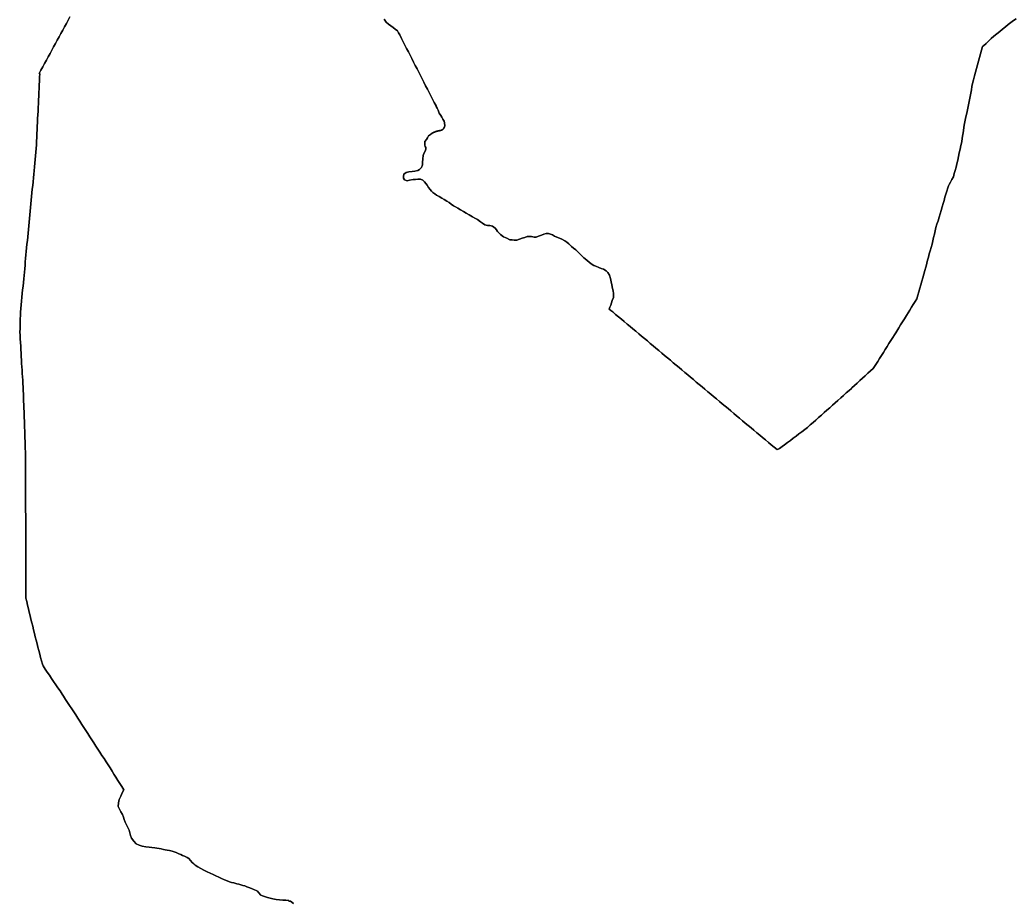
# Model space of a CAD drawing. Header units: inches. Extents: x 130170 to 284068, y 377793 to 804530.
# Drawn here: x 195052 to 197665, y 626650 to 628963 of the extents above; entities that cross this region are included whole.
import ezdxf

# ---------------------------------------------------------------- set-up
doc = ezdxf.new("R2010")
doc.units = ezdxf.units.IN
doc.header["$MEASUREMENT"] = 0
doc.layers.add('muni_il', color=7, linetype='Continuous')

msp = doc.modelspace()

# ---------------------------------------------------------------- linework, layer by layer
at = {"layer": 'muni_il'}
for points in [[(195183.5, 628971), (195178.8, 628962.2), (195174.1, 628953.4), (195169.3, 628944.7), (195164.6, 628935.9), (195159.8, 628927.1), (195155.1, 628918.4), (195150.3, 628909.6), (195145.6, 628900.8), (195140.8, 628892.1), (195136.1, 628883.3), (195131.3, 628874.5), (195126.6, 628865.8), (195121.9, 628857), (195117.1, 628848.2), (195112.4, 628839.5), (195107.6, 628830.7), (195102.9, 628821.9), (195104.3, 628821.5), (195104.5, 628821.9), (195104, 628812), (195103.5, 628802.2), (195103.1, 628792.4), (195102.6, 628782.6), (195102.1, 628772.7), (195101.6, 628762.9), (195101.2, 628753.1), (195100.7, 628743.3), (195100.2, 628733.4), (195099.8, 628723.6), (195099.3, 628713.8), (195098.8, 628704), (195098.3, 628694.1), (195097.9, 628684.3), (195097.4, 628674.5), (195096.9, 628664.7), (195096.5, 628654.8), (195096, 628645), (195095.5, 628635.2), (195095, 628625.4), (195094.1, 628615.7), (195093.2, 628606.1), (195092.3, 628596.5), (195091.3, 628586.8), (195090.4, 628577.2), (195089.5, 628567.5), (195088.6, 628557.9), (195087.6, 628548.3), (195086.7, 628538.6), (195085.8, 628529), (195084.8, 628519.4), (195083.9, 628509.7), (195083, 628500.1), (195082.1, 628490.4), (195081.1, 628480.8), (195080.2, 628471.2), (195079.3, 628461.5), (195078.4, 628451.9), (195077.4, 628442.2), (195076.5, 628432.6), (195075.6, 628423), (195074.6, 628413.3), (195073.7, 628403.7), (195072.8, 628394.1), (195071.9, 628384.4), (195070.9, 628374.8), (195070, 628365.1), (195069.1, 628355.5), (195068.2, 628346.5), (195067.4, 628337.5), (195066.5, 628328.5), (195065.7, 628319.5), (195064.9, 628310.5), (195064, 628301.5), (195063.2, 628292.5), (195062.3, 628283.5), (195061.5, 628274.5), (195060.5, 628264.7), (195059.5, 628255), (195058.6, 628245.2), (195057.6, 628235.4), (195056.6, 628225.7), (195055.7, 628215.9), (195054.7, 628206.1), (195053.7, 628196.4), (195053.5, 628187.7), (195053.3, 628179.1), (195053, 628170.4), (195052.8, 628161.8), (195052.6, 628153.1), (195052.3, 628144.5), (195052.8, 628135.3), (195053.3, 628126.1), (195053.8, 628116.9), (195054.3, 628107.7), (195054.8, 628098.5), (195055.3, 628089.3), (195055.8, 628080.1), (195056.3, 628070.9), (195056.9, 628062.1), (195057.4, 628053.3), (195058, 628044.5), (195058.6, 628035.7), (195059.1, 628026.9), (195059.7, 628018.1), (195060.3, 628009.3), (195060.6, 628000), (195061, 627990.7), (195061.3, 627981.4), (195061.7, 627972.2), (195062, 627962.9), (195062.4, 627953.6), (195062.7, 627944.3), (195063.1, 627935), (195063.1, 627934.8), (195063.4, 627926.9), (195063.7, 627919.1), (195064, 627911.3), (195064.3, 627903.4), (195064.5, 627894.2), (195064.8, 627885.1), (195065.1, 627875.9), (195065.4, 627866.7), (195065.7, 627857.5), (195066, 627848.3), (195066.3, 627839.2), (195066.6, 627830), (195066.9, 627820.8), (195067.2, 627811.6), (195067.2, 627801.8), (195067.2, 627792), (195067.2, 627782.2), (195067.2, 627772.4), (195067.3, 627762.6), (195067.3, 627752.8), (195067.3, 627743), (195067.3, 627733.2), (195067.3, 627723.4), (195067.4, 627713.6), (195067.4, 627703.9), (195067.4, 627694.1), (195067.4, 627684.3), (195067.4, 627674.5), (195067.5, 627664.7), (195067.5, 627654.9), (195067.5, 627645.1), (195067.5, 627635.3), (195067.6, 627625.5), (195067.6, 627615.7), (195067.6, 627605.9), (195067.6, 627596.1), (195067.6, 627586.3), (195067.7, 627576.5), (195067.7, 627566.7), (195067.7, 627556.9), (195067.7, 627547.1), (195067.7, 627537.3), (195067.8, 627527.5), (195067.8, 627517.7), (195067.8, 627507.9), (195067.8, 627498.1), (195067.8, 627488.3), (195067.9, 627478.5), (195067.9, 627468.7), (195067.9, 627459), (195067.9, 627449.2), (195068, 627446.6), (195070.2, 627437.4), (195072.4, 627428.1), (195074.7, 627418.9), (195076.9, 627409.7), (195079.1, 627400.4), (195081.3, 627391.2), (195083.6, 627381.9), (195085.8, 627372.7), (195088, 627363.5), (195090.3, 627354.2), (195092.5, 627345), (195094.8, 627336), (195097.2, 627327), (195099.5, 627318), (195101.8, 627309), (195104.2, 627300), (195106.5, 627291), (195108.9, 627282), (195111.2, 627273), (195113.1, 627268.9), (195118.6, 627260.7), (195124.2, 627252.4), (195129.7, 627244.2), (195135.3, 627236), (195140.8, 627227.8), (195146.4, 627219.6), (195151.9, 627211.4), (195157.5, 627203.2), (195163, 627194.9), (195167, 627189.1), (195172.3, 627180.9), (195177.5, 627172.7), (195182.8, 627164.6), (195188.1, 627156.4), (195193.4, 627148.3), (195198.7, 627140.1), (195204, 627132), (195209.3, 627123.8), (195214.6, 627115.6), (195219.9, 627107.5), (195225.2, 627099.3), (195230.5, 627091.2), (195235.8, 627083), (195241.1, 627074.8), (195246.4, 627066.7), (195251.7, 627058.5), (195257, 627050.4), (195262.3, 627042.2), (195267.6, 627034.1), (195272.9, 627025.9), (195278.2, 627017.7), (195283.5, 627009.6), (195288.7, 627001.4), (195293.9, 626993.2), (195299.1, 626985.1), (195304.3, 626976.9), (195309.5, 626968.7), (195314.7, 626960.6), (195319.9, 626952.4), (195325.1, 626944.2), (195325, 626944.1), (195320.8, 626935.7), (195316.7, 626927.3), (195312.5, 626918.9), (195311.2, 626909.6), (195310, 626900.3), (195313.7, 626893.2), (195317.4, 626886.2), (195321.2, 626879.1), (195323.6, 626872.5), (195326.1, 626865.9), (195328.6, 626859.2), (195331.9, 626852.2), (195335.3, 626845.1), (195338.6, 626838.1), (195340.6, 626831.1), (195342.7, 626824), (195344.8, 626817), (195351, 626809.5), (195357.2, 626802), (195365.2, 626799), (195373.2, 626795.9), (195382.2, 626794.6), (195391.3, 626793.3), (195398.7, 626792.4), (195406.1, 626791.5), (195411.7, 626790.6), (195417.3, 626789.7), (195423, 626788.8), (195428.8, 626787.8), (195433.7, 626786.9), (195438.7, 626785.9), (195445, 626784.4), (195451.3, 626782.8), (195456.5, 626781), (195461.8, 626779.3), (195469.2, 626776.4), (195474.2, 626774.1), (195479.2, 626771.8), (195483.8, 626770), (195490.7, 626766.6), (195495.6, 626763.8), (195500, 626758.5), (195504.4, 626753.1), (195508.3, 626749.9), (195512.1, 626746.7), (195519.3, 626742), (195526.5, 626737.3), (195534.8, 626733.3), (195543.1, 626729.2), (195551.3, 626725.2), (195558.9, 626721.7), (195566.4, 626718.2), (195573.9, 626714.7), (195581.5, 626711.2), (195588.8, 626708), (195596.1, 626704.8), (195601.7, 626702.7), (195607.3, 626700.7), (195613.3, 626699.9), (195621.6, 626697.6), (195626.6, 626696.1), (195631.5, 626694.7), (195636.8, 626693.2), (195642.1, 626691.7), (195647.4, 626689.7), (195652.7, 626687.8), (195659.7, 626684.9), (195667.3, 626682), (195672.4, 626679.8), (195675.6, 626678), (195678.3, 626674.2), (195684.2, 626667.4), (195689, 626665.6), (195693.9, 626663.9), (195701.3, 626661.9), (195708.6, 626659.9), (195716, 626657.9), (195724.8, 626656.5), (195733.5, 626655.1), (195741.6, 626654.7), (195749.7, 626654.3), (195757.7, 626653.9), (195758, 626651.6), (195761.1, 626651.9), (195762.2, 626652.1), (195769.5, 626645.7)], [(195769.5, 626645.7), (195762.2, 626652.1), (195761.1, 626651.9), (195758, 626651.6), (195757.7, 626653.9), (195749.7, 626654.3), (195741.6, 626654.7), (195733.5, 626655.1), (195724.8, 626656.5), (195716, 626657.9), (195708.6, 626659.9), (195701.3, 626661.9), (195693.9, 626663.9), (195689, 626665.6), (195684.2, 626667.4), (195678.3, 626674.2), (195675.6, 626678), (195672.4, 626679.8), (195667.3, 626682), (195659.7, 626684.9), (195652.7, 626687.8), (195647.4, 626689.7), (195642.1, 626691.7), (195636.8, 626693.2), (195631.5, 626694.7), (195626.6, 626696.1), (195621.6, 626697.6), (195613.3, 626699.9), (195607.3, 626700.7), (195601.7, 626702.7), (195596.1, 626704.8), (195588.8, 626708), (195581.5, 626711.2), (195573.9, 626714.7), (195566.4, 626718.2), (195558.9, 626721.7), (195551.3, 626725.2), (195543.1, 626729.2), (195534.8, 626733.3), (195526.5, 626737.3), (195519.3, 626742), (195512.1, 626746.7), (195508.3, 626749.9), (195504.4, 626753.1), (195500, 626758.5), (195495.6, 626763.8), (195490.7, 626766.6), (195483.8, 626770), (195479.2, 626771.8), (195474.2, 626774.1), (195469.2, 626776.4), (195461.8, 626779.3), (195456.5, 626781), (195451.3, 626782.8), (195445, 626784.4), (195438.7, 626785.9), (195433.7, 626786.9), (195428.8, 626787.8), (195423, 626788.8), (195417.3, 626789.7), (195411.7, 626790.6), (195406.1, 626791.5), (195398.7, 626792.4), (195391.3, 626793.3), (195382.2, 626794.6), (195373.2, 626795.9), (195365.2, 626799), (195357.2, 626802), (195351, 626809.5), (195344.8, 626817), (195342.7, 626824), (195340.6, 626831.1), (195338.6, 626838.1), (195335.3, 626845.1), (195331.9, 626852.2), (195328.6, 626859.2), (195326.1, 626865.9), (195323.6, 626872.5), (195321.2, 626879.1), (195317.4, 626886.2), (195313.7, 626893.2), (195310, 626900.3), (195311.2, 626909.6), (195312.5, 626918.9), (195316.7, 626927.3), (195320.8, 626935.7), (195325, 626944.1), (195325.1, 626944.2), (195319.9, 626952.4), (195314.7, 626960.6), (195309.5, 626968.7), (195304.3, 626976.9), (195299.1, 626985.1), (195293.9, 626993.2), (195288.7, 627001.4), (195283.5, 627009.6), (195278.2, 627017.7), (195272.9, 627025.9), (195267.6, 627034.1), (195262.3, 627042.2), (195257, 627050.4), (195251.7, 627058.5), (195246.4, 627066.7), (195241.1, 627074.8), (195235.8, 627083), (195230.5, 627091.2), (195225.2, 627099.3), (195219.9, 627107.5), (195214.6, 627115.6), (195209.3, 627123.8), (195204, 627132), (195198.7, 627140.1), (195193.4, 627148.3), (195188.1, 627156.4), (195182.8, 627164.6), (195177.5, 627172.7), (195172.3, 627180.9), (195167, 627189.1), (195163, 627194.9), (195157.5, 627203.2), (195151.9, 627211.4), (195146.4, 627219.6), (195140.8, 627227.8), (195135.3, 627236), (195129.7, 627244.2), (195124.2, 627252.4), (195118.6, 627260.7), (195113.1, 627268.9), (195111.2, 627273), (195108.9, 627282), (195106.5, 627291), (195104.2, 627300), (195101.8, 627309), (195099.5, 627318), (195097.2, 627327), (195094.8, 627336), (195092.5, 627345), (195090.3, 627354.2), (195088, 627363.5), (195085.8, 627372.7), (195083.6, 627381.9), (195081.3, 627391.2), (195079.1, 627400.4), (195076.9, 627409.7), (195074.7, 627418.9), (195072.4, 627428.1), (195070.2, 627437.4), (195068, 627446.6), (195067.9, 627449.2), (195067.9, 627459), (195067.9, 627468.7), (195067.9, 627478.5), (195067.8, 627488.3), (195067.8, 627498.1), (195067.8, 627507.9), (195067.8, 627517.7), (195067.8, 627527.5), (195067.7, 627537.3), (195067.7, 627547.1), (195067.7, 627556.9), (195067.7, 627566.7), (195067.7, 627576.5), (195067.6, 627586.3), (195067.6, 627596.1), (195067.6, 627605.9), (195067.6, 627615.7), (195067.6, 627625.5), (195067.5, 627635.3), (195067.5, 627645.1), (195067.5, 627654.9), (195067.5, 627664.7), (195067.4, 627674.5), (195067.4, 627684.3), (195067.4, 627694.1), (195067.4, 627703.9), (195067.4, 627713.6), (195067.3, 627723.4), (195067.3, 627733.2), (195067.3, 627743), (195067.3, 627752.8), (195067.3, 627762.6), (195067.2, 627772.4), (195067.2, 627782.2), (195067.2, 627792), (195067.2, 627801.8), (195067.2, 627811.6), (195066.9, 627820.8), (195066.6, 627830), (195066.3, 627839.2), (195066, 627848.3), (195065.7, 627857.5), (195065.4, 627866.7), (195065.1, 627875.9), (195064.8, 627885.1), (195064.5, 627894.2), (195064.3, 627903.4), (195064, 627911.3), (195063.7, 627919.1), (195063.4, 627926.9), (195063.1, 627934.8), (195063.1, 627935), (195062.7, 627944.3), (195062.4, 627953.6), (195062, 627962.9), (195061.7, 627972.2), (195061.3, 627981.4), (195061, 627990.7), (195060.6, 628000), (195060.3, 628009.3), (195059.7, 628018.1), (195059.1, 628026.9), (195058.6, 628035.7), (195058, 628044.5), (195057.4, 628053.3), (195056.9, 628062.1), (195056.3, 628070.9), (195055.8, 628080.1), (195055.3, 628089.3), (195054.8, 628098.5), (195054.3, 628107.7), (195053.8, 628116.9), (195053.3, 628126.1), (195052.8, 628135.3), (195052.3, 628144.5), (195052.6, 628153.1), (195052.8, 628161.8), (195053, 628170.4), (195053.3, 628179.1), (195053.5, 628187.7), (195053.7, 628196.4), (195054.7, 628206.1), (195055.7, 628215.9), (195056.6, 628225.7), (195057.6, 628235.4), (195058.6, 628245.2), (195059.5, 628255), (195060.5, 628264.7), (195061.5, 628274.5), (195062.3, 628283.5), (195063.2, 628292.5), (195064, 628301.5), (195064.9, 628310.5), (195065.7, 628319.5), (195066.5, 628328.5), (195067.4, 628337.5), (195068.2, 628346.5), (195069.1, 628355.5), (195070, 628365.1), (195070.9, 628374.8), (195071.9, 628384.4), (195072.8, 628394.1), (195073.7, 628403.7), (195074.6, 628413.3), (195075.6, 628423), (195076.5, 628432.6), (195077.4, 628442.2), (195078.4, 628451.9), (195079.3, 628461.5), (195080.2, 628471.2), (195081.1, 628480.8), (195082.1, 628490.4), (195083, 628500.1), (195083.9, 628509.7), (195084.8, 628519.4), (195085.8, 628529), (195086.7, 628538.6), (195087.6, 628548.3), (195088.6, 628557.9), (195089.5, 628567.5), (195090.4, 628577.2), (195091.3, 628586.8), (195092.3, 628596.5), (195093.2, 628606.1), (195094.1, 628615.7), (195095, 628625.4), (195095.5, 628635.2), (195096, 628645), (195096.5, 628654.8), (195096.9, 628664.7), (195097.4, 628674.5), (195097.9, 628684.3), (195098.3, 628694.1), (195098.8, 628704), (195099.3, 628713.8), (195099.8, 628723.6), (195100.2, 628733.4), (195100.7, 628743.3), (195101.2, 628753.1), (195101.6, 628762.9), (195102.1, 628772.7), (195102.6, 628782.6), (195103.1, 628792.4), (195103.5, 628802.2), (195104, 628812), (195104.5, 628821.9), (195104.3, 628821.5), (195102.9, 628821.9), (195107.6, 628830.7), (195112.4, 628839.5), (195117.1, 628848.2), (195121.9, 628857), (195126.6, 628865.8), (195131.3, 628874.5), (195136.1, 628883.3), (195140.8, 628892.1), (195145.6, 628900.8), (195150.3, 628909.6), (195155.1, 628918.4), (195159.8, 628927.1), (195164.6, 628935.9), (195169.3, 628944.7), (195174.1, 628953.4), (195178.8, 628962.2), (195183.5, 628971)], [(197665.2, 628966.1), (197658.4, 628961.1), (197651.6, 628956.1), (197644.8, 628951.1), (197637.3, 628944.9), (197629.7, 628938.8), (197622.2, 628932.6), (197614.7, 628926.5), (197607.2, 628920.3), (197600.2, 628913.9), (197593.2, 628907.4), (197586.3, 628901), (197579.3, 628894.5), (197577.3, 628892.9), (197574.7, 628883.3), (197572.1, 628873.6), (197569.5, 628864), (197566.9, 628854.3), (197564.3, 628844.7), (197561.7, 628835.1), (197559, 628825.4), (197556.4, 628815.8), (197553.8, 628806.1), (197551.2, 628796.5), (197549.5, 628787.8), (197547.9, 628779.2), (197546.2, 628770.5), (197544.5, 628761.9), (197542.8, 628753.2), (197541.1, 628744.6), (197539.4, 628735.9), (197537.5, 628726.9), (197535.6, 628717.9), (197533.7, 628708.9), (197531.8, 628699.8), (197529.9, 628690.8), (197528.4, 628681.2), (197527, 628671.6), (197525.6, 628662), (197524.1, 628652.4), (197522.7, 628642.9), (197520.6, 628633.2), (197518.4, 628623.6), (197516.3, 628614), (197514.2, 628604.4), (197512.1, 628594.8), (197509.9, 628585.2), (197507.7, 628576.7), (197505.4, 628568.3), (197503.1, 628559.8), (197500.8, 628551.3), (197497, 628544.5), (197493.1, 628537.7), (197489.3, 628530.9), (197487.5, 628527.7), (197485.9, 628522.2), (197483.5, 628514.1), (197481.1, 628505.9), (197478.7, 628497.8), (197476.2, 628489.6), (197473.8, 628481.4), (197471.1, 628472.4), (197468.4, 628463.3), (197465.8, 628454.3), (197463.1, 628445.2), (197460.4, 628436.2), (197457.7, 628427.1), (197455, 628418.1), (197452.9, 628409.4), (197450.9, 628400.8), (197448.8, 628392.2), (197446.7, 628383.6), (197444.7, 628374.9), (197442.3, 628366.3), (197439.9, 628357.7), (197437.6, 628349), (197435.4, 628341), (197433.2, 628333), (197431.1, 628325.1), (197430.8, 628324), (197428.2, 628314.7), (197425.7, 628305.4), (197423.2, 628296.1), (197420.6, 628286.8), (197418.1, 628277.5), (197415.6, 628268.2), (197412.8, 628259), (197410.1, 628249.8), (197407.4, 628240.6), (197404.6, 628231.4), (197400.1, 628224.1), (197395.6, 628216.7), (197391, 628209.4), (197386.5, 628202), (197381.9, 628194.7), (197377.4, 628187.3), (197372.4, 628179.2), (197367.4, 628171.1), (197362.4, 628163.1), (197357.4, 628155), (197352.4, 628146.9), (197349.4, 628142.1), (197346.5, 628137.4), (197341.6, 628129.6), (197336.7, 628121.8), (197331.8, 628114), (197326.9, 628106.2), (197322, 628098.4), (197317.1, 628090.7), (197312.2, 628082.9), (197307.3, 628075.1), (197302.4, 628067.3), (197297.5, 628059.5), (197294.1, 628054.2), (197290.7, 628048.8), (197283.7, 628042.4), (197276.7, 628036.1), (197269.7, 628029.7), (197262.7, 628023.4), (197255.7, 628017), (197248.7, 628010.7), (197241.8, 628004.3), (197234.8, 627998), (197233.2, 627996.5), (197227.1, 627991), (197219.8, 627984.5), (197212.6, 627978.1), (197205.3, 627971.6), (197198, 627965.2), (197190.8, 627958.7), (197183.5, 627952.3), (197176.3, 627945.9), (197169, 627939.4), (197161.8, 627933), (197154.5, 627926.5), (197147.3, 627920.1), (197140, 627913.6), (197132.8, 627907.2), (197125.5, 627900.8), (197118.3, 627894.3), (197110.7, 627888.6), (197103.2, 627882.9), (197095.7, 627877.2), (197088.2, 627871.4), (197080.7, 627865.7), (197073.1, 627860), (197065.6, 627854.3), (197058.1, 627848.6), (197051.4, 627844), (197044.7, 627839.3), (197045.1, 627839.3), (197038.2, 627835.9), (197030.6, 627842.3), (197023.1, 627848.6), (197015.5, 627854.9), (197007.9, 627861.3), (197000.4, 627867.6), (196992.8, 627873.9), (196985.3, 627880.3), (196977.7, 627886.6), (196970.1, 627892.9), (196962.6, 627899.3), (196955, 627905.6), (196947.5, 627911.9), (196939.9, 627918.3), (196932.3, 627924.6), (196924.8, 627930.9), (196917.2, 627937.3), (196909.7, 627943.6), (196902.1, 627949.9), (196894.5, 627956.3), (196887, 627962.6), (196879.4, 627968.9), (196871.9, 627975.3), (196864.3, 627981.6), (196856.7, 627987.9), (196849.2, 627994.3), (196841.6, 628000.6), (196834.1, 628006.9), (196826.5, 628013.3), (196818.9, 628019.6), (196811.4, 628025.9), (196803.8, 628032.3), (196796.3, 628038.6), (196788.7, 628044.9), (196781.1, 628051.3), (196773.6, 628057.6), (196766, 628063.9), (196758.5, 628070.3), (196750.9, 628076.6), (196743.3, 628082.9), (196735.8, 628089.3), (196728.2, 628095.6), (196720.7, 628101.9), (196713.1, 628108.3), (196705.5, 628114.6), (196698, 628120.9), (196690.4, 628127.3), (196682.9, 628133.6), (196675.3, 628139.9), (196667.7, 628146.3), (196660.2, 628152.6), (196652.6, 628158.9), (196645.1, 628165.3), (196637.5, 628171.6), (196629.9, 628177.9), (196622.4, 628184.3), (196614.8, 628190.6), (196607.3, 628196.9), (196602.4, 628200.4), (196597.5, 628203.9), (196599.7, 628209.3), (196602, 628214.6), (196603.9, 628220.7), (196605.9, 628226.9), (196609, 628235.1), (196609.2, 628240.4), (196609.5, 628245.8), (196608.1, 628252.2), (196606.8, 628258.5), (196605.1, 628268), (196603.2, 628276.2), (196601.4, 628284.5), (196598.4, 628293.7), (196594.4, 628300.7), (196589.8, 628305.1), (196582.8, 628308.8), (196577, 628311), (196571.1, 628313.2), (196562.5, 628316.7), (196558.1, 628319.2), (196553.6, 628321.8), (196546.4, 628327.1), (196539.1, 628332.5), (196531.8, 628339.3), (196524.5, 628346), (196517.4, 628353), (196510.2, 628359.9), (196504.7, 628364.1), (196499.2, 628368.3), (196495.9, 628372.1), (196492.5, 628375.9), (196487.2, 628379.9), (196481.9, 628383.9), (196474.1, 628387.5), (196467.3, 628390.4), (196460.6, 628393.4), (196454.9, 628396.1), (196449.2, 628398.9), (196444, 628400.9), (196438.7, 628402.9), (196432.4, 628402.7), (196426.4, 628401.2), (196420.5, 628398.7), (196412.7, 628395.5), (196406.4, 628393), (196401.1, 628393.4), (196394.2, 628394.5), (196387.6, 628395.3), (196383.2, 628394.5), (196376.5, 628392.4), (196370.1, 628390.1), (196362.5, 628387.7), (196355.4, 628385.6), (196348.8, 628385.2), (196343.2, 628385.8), (196337.6, 628386.3), (196329.4, 628390.1), (196324.8, 628392.2), (196320.3, 628394.3), (196312.7, 628400.2), (196309, 628404), (196305.4, 628407.8), (196302.4, 628412.3), (196299.3, 628416.8), (196292.3, 628421.7), (196284.9, 628423.6), (196279, 628424), (196271.8, 628425.7), (196265.3, 628429.5), (196260, 628433.3), (196252.6, 628439.2), (196245.8, 628443), (196239.1, 628446.8), (196231, 628451.5), (196222.9, 628456.1), (196215.5, 628460.4), (196208.1, 628464.7), (196200.6, 628469), (196195, 628472.4), (196189.4, 628475.7), (196183.6, 628479.7), (196177.8, 628483.7), (196171.9, 628487.7), (196165.4, 628491.7), (196158.8, 628495.7), (196151.9, 628499.7), (196144.9, 628503.7), (196140.4, 628506.9), (196135.8, 628510.1), (196132.1, 628514.1), (196128.4, 628518.1), (196124.3, 628523.6), (196120.2, 628529.1), (196117, 628533.5), (196113.7, 628537.9), (196109.4, 628542.8), (196102.7, 628545.3), (196095.9, 628545.3), (196089.9, 628544.7), (196083.9, 628544.2), (196074.2, 628542.3), (196068.3, 628540.9), (196061.3, 628543.2), (196058.4, 628547.8), (196058.2, 628552.5), (196059.7, 628558), (196065.3, 628562.4), (196072.7, 628564.5), (196081, 628565.3), (196088.5, 628566.6), (196095.9, 628568.1), (196100.8, 628570.8), (196105.8, 628575.9), (196107.9, 628582.4), (196108.2, 628589), (196109.1, 628598.2), (196110, 628607.4), (196111.7, 628612.2), (196116, 628620.8), (196117.2, 628624.8), (196117, 628628.4), (196115.3, 628631.2), (196114.1, 628634.1), (196114.4, 628643.9), (196118.6, 628649.1), (196121.4, 628653.9), (196124.2, 628658.6), (196128.9, 628662.1), (196133.6, 628665.7), (196133.7, 628665.7), (196133.8, 628665.8), (196133.9, 628665.8), (196134, 628665.9), (196134.1, 628665.9), (196134.2, 628666), (196134.3, 628666), (196134.4, 628666.1), (196134.5, 628666.1), (196134.5, 628666.2), (196134.6, 628666.2), (196134.7, 628666.3), (196134.8, 628666.3), (196134.9, 628666.4), (196135, 628666.4), (196135.1, 628666.5), (196135.2, 628666.5), (196135.3, 628666.6), (196135.4, 628666.6), (196135.5, 628666.7), (196135.6, 628666.7), (196135.7, 628666.8), (196135.8, 628666.8), (196135.9, 628666.9), (196135.9, 628666.9), (196136, 628666.9), (196136.1, 628667), (196136.2, 628667), (196136.3, 628667.1), (196136.4, 628667.1), (196136.5, 628667.2), (196136.6, 628667.2), (196136.7, 628667.3), (196136.8, 628667.3), (196136.9, 628667.4), (196137, 628667.4), (196137.1, 628667.5), (196137.2, 628667.5), (196137.3, 628667.5), (196137.4, 628667.6), (196137.5, 628667.6), (196137.6, 628667.7), (196137.6, 628667.7), (196137.7, 628667.8), (196137.8, 628667.8), (196137.9, 628667.9), (196138, 628667.9), (196138.1, 628667.9), (196138.2, 628668), (196138.3, 628668), (196138.4, 628668.1), (196138.5, 628668.1), (196138.6, 628668.2), (196138.7, 628668.2), (196138.8, 628668.2), (196138.9, 628668.3), (196139, 628668.3), (196139.1, 628668.4), (196139.2, 628668.4), (196139.3, 628668.4), (196139.4, 628668.5), (196139.5, 628668.5), (196139.6, 628668.6), (196139.7, 628668.6), (196139.8, 628668.7), (196139.9, 628668.7), (196140, 628668.7), (196140, 628668.8), (196140.1, 628668.8), (196140.2, 628668.9), (196140.3, 628668.9), (196140.4, 628668.9), (196140.5, 628669), (196140.6, 628669), (196140.7, 628669), (196140.8, 628669.1), (196140.9, 628669.1), (196141, 628669.2), (196141.1, 628669.2), (196141.2, 628669.2), (196141.3, 628669.3), (196141.4, 628669.3), (196141.5, 628669.4), (196141.6, 628669.4), (196141.7, 628669.4), (196141.8, 628669.5), (196141.9, 628669.5), (196142, 628669.5), (196142.1, 628669.6), (196142.2, 628669.6), (196142.3, 628669.6), (196142.4, 628669.7), (196142.5, 628669.7), (196142.6, 628669.8), (196142.7, 628669.8), (196142.8, 628669.8), (196142.9, 628669.9), (196143, 628669.9), (196143.1, 628669.9), (196143.2, 628670), (196143.3, 628670), (196143.4, 628670), (196143.5, 628670.1), (196143.6, 628670.1), (196143.7, 628670.1), (196143.8, 628670.2), (196143.9, 628670.2), (196144, 628670.2), (196144.1, 628670.3), (196144.2, 628670.3), (196144.3, 628670.3), (196144.4, 628670.4), (196144.5, 628670.4), (196144.6, 628670.4), (196144.7, 628670.5), (196144.8, 628670.5), (196144.9, 628670.5), (196145, 628670.6), (196145.1, 628670.6), (196145.2, 628670.6), (196145.3, 628670.7), (196145.4, 628670.7), (196145.5, 628670.7), (196145.6, 628670.8), (196145.7, 628670.8), (196145.8, 628670.8), (196145.9, 628670.8), (196146, 628670.9), (196146.1, 628670.9), (196146.2, 628670.9), (196146.3, 628671), (196146.4, 628671), (196146.5, 628671), (196146.6, 628671), (196146.7, 628671.1), (196146.8, 628671.1), (196146.9, 628671.1), (196147, 628671.2), (196147.1, 628671.2), (196147.2, 628671.2), (196147.3, 628671.2), (196147.4, 628671.3), (196147.5, 628671.3), (196147.6, 628671.3), (196147.7, 628671.4), (196147.8, 628671.4), (196147.9, 628671.4), (196148, 628671.4), (196148.1, 628671.5), (196148.2, 628671.5), (196148.3, 628671.5), (196148.4, 628671.5), (196148.5, 628671.6), (196148.6, 628671.6), (196148.7, 628671.6), (196148.8, 628671.6), (196148.9, 628671.7), (196149, 628671.7), (196149.1, 628671.7), (196149.2, 628671.7), (196149.3, 628671.8), (196149.4, 628671.8), (196149.5, 628671.8), (196149.6, 628671.8), (196149.7, 628671.9), (196149.8, 628671.9), (196149.9, 628671.9), (196150, 628671.9), (196150.1, 628671.9), (196150.2, 628672), (196150.4, 628672), (196150.5, 628672), (196150.6, 628672), (196150.7, 628672.1), (196150.8, 628672.1), (196150.9, 628672.1), (196151, 628672.1), (196151.1, 628672.1), (196151.2, 628672.2), (196151.3, 628672.2), (196151.4, 628672.2), (196151.5, 628672.2), (196151.6, 628672.2), (196151.7, 628672.3), (196151.8, 628672.3), (196151.9, 628672.3), (196152, 628672.3), (196152.1, 628672.3), (196152.2, 628672.4), (196152.3, 628672.4), (196152.4, 628672.4), (196152.5, 628672.4), (196152.6, 628672.4), (196152.7, 628672.5), (196152.8, 628672.5), (196152.9, 628672.5), (196153, 628672.5), (196153.1, 628672.5), (196153.2, 628672.5), (196153.3, 628672.6), (196153.4, 628672.6), (196153.5, 628672.6), (196153.7, 628672.6), (196153.8, 628672.6), (196153.9, 628672.6), (196154, 628672.7), (196154.1, 628672.7), (196154.2, 628672.7), (196154.3, 628672.7), (196154.4, 628672.7), (196154.5, 628672.7), (196154.7, 628672.8), (196155, 628672.8), (196155.2, 628672.9), (196155.4, 628672.9), (196155.7, 628673), (196155.9, 628673), (196156.1, 628673.1), (196156.4, 628673.1), (196156.6, 628673.2), (196156.8, 628673.3), (196157.1, 628673.4), (196157.3, 628673.4), (196157.5, 628673.5), (196157.7, 628673.6), (196158, 628673.7), (196158.2, 628673.8), (196158.4, 628673.9), (196158.6, 628674), (196158.8, 628674.1), (196159, 628674.2), (196159.3, 628674.3), (196159.5, 628674.5), (196159.7, 628674.6), (196159.9, 628674.7), (196160.1, 628674.8), (196160.3, 628675), (196160.5, 628675.1), (196160.7, 628675.2), (196160.9, 628675.4), (196161.1, 628675.5), (196161.2, 628675.7), (196161.4, 628675.8), (196161.6, 628676), (196161.8, 628676.2), (196162, 628676.3), (196162.2, 628676.5), (196162.3, 628676.7), (196162.5, 628676.8), (196162.7, 628677), (196162.8, 628677.2), (196163, 628677.4), (196163.1, 628677.5), (196163.3, 628677.7), (196163.4, 628677.9), (196163.6, 628678.1), (196163.7, 628678.3), (196163.9, 628678.5), (196164, 628678.7), (196164.1, 628678.9), (196164.3, 628679.1), (196164.4, 628679.3), (196164.5, 628679.5), (196164.6, 628679.7), (196164.8, 628679.9), (196164.9, 628680.1), (196165, 628680.4), (196165.1, 628680.6), (196165.2, 628680.8), (196165.3, 628681), (196165.4, 628681.2), (196165.5, 628681.5), (196165.5, 628681.7), (196165.6, 628681.9), (196165.7, 628682.1), (196165.8, 628682.4), (196165.8, 628682.6), (196165.9, 628682.8), (196167.1, 628685.4), (196166.3, 628692.9), (196165.1, 628697.5), (196161.9, 628702.6), (196159.2, 628707.4), (196156.4, 628712.3), (196152.4, 628718.2), (196149.7, 628726.3), (196147.1, 628731), (196144.4, 628735.8), (196143.8, 628737.1), (196139.2, 628746), (196134.7, 628754.8), (196130.2, 628763.7), (196125.6, 628772.6), (196121.1, 628781.4), (196116.5, 628790.3), (196112, 628799.2), (196107.5, 628808), (196102.9, 628816.9), (196098.4, 628825.8), (196093.9, 628834.6), (196089.3, 628843.5), (196084.8, 628852.4), (196080.2, 628861.3), (196075.7, 628870.1), (196071.2, 628879), (196066.6, 628887.9), (196062.1, 628896.7), (196057.6, 628905.6), (196053, 628914.5), (196048.5, 628923.3), (196045.7, 628928.9), (196042.8, 628934.4), (196036.8, 628938.6), (196030.9, 628942.8), (196024.9, 628946.9), (196019.1, 628952.1), (196013.3, 628957.3), (196008.1, 628964.8)], [(196008.1, 628964.8), (196013.3, 628957.3), (196019.1, 628952.1), (196024.9, 628946.9), (196030.9, 628942.8), (196036.8, 628938.6), (196042.8, 628934.4), (196045.7, 628928.9), (196048.5, 628923.3), (196053, 628914.5), (196057.6, 628905.6), (196062.1, 628896.7), (196066.6, 628887.9), (196071.2, 628879), (196075.7, 628870.1), (196080.2, 628861.3), (196084.8, 628852.4), (196089.3, 628843.5), (196093.9, 628834.6), (196098.4, 628825.8), (196102.9, 628816.9), (196107.5, 628808), (196112, 628799.2), (196116.5, 628790.3), (196121.1, 628781.4), (196125.6, 628772.6), (196130.2, 628763.7), (196134.7, 628754.8), (196139.2, 628746), (196143.8, 628737.1), (196144.4, 628735.8), (196147.1, 628731), (196149.7, 628726.3), (196152.4, 628718.2), (196156.4, 628712.3), (196159.2, 628707.4), (196161.9, 628702.6), (196165.1, 628697.5), (196166.3, 628692.9), (196167.1, 628685.4), (196165.9, 628682.8), (196165.8, 628682.6), (196165.8, 628682.4), (196165.7, 628682.1), (196165.6, 628681.9), (196165.5, 628681.7), (196165.5, 628681.5), (196165.4, 628681.2), (196165.3, 628681), (196165.2, 628680.8), (196165.1, 628680.6), (196165, 628680.4), (196164.9, 628680.1), (196164.8, 628679.9), (196164.6, 628679.7), (196164.5, 628679.5), (196164.4, 628679.3), (196164.3, 628679.1), (196164.1, 628678.9), (196164, 628678.7), (196163.9, 628678.5), (196163.7, 628678.3), (196163.6, 628678.1), (196163.4, 628677.9), (196163.3, 628677.7), (196163.1, 628677.5), (196163, 628677.4), (196162.8, 628677.2), (196162.7, 628677), (196162.5, 628676.8), (196162.3, 628676.7), (196162.2, 628676.5), (196162, 628676.3), (196161.8, 628676.2), (196161.6, 628676), (196161.4, 628675.8), (196161.2, 628675.7), (196161.1, 628675.5), (196160.9, 628675.4), (196160.7, 628675.2), (196160.5, 628675.1), (196160.3, 628675), (196160.1, 628674.8), (196159.9, 628674.7), (196159.7, 628674.6), (196159.5, 628674.5), (196159.3, 628674.3), (196159, 628674.2), (196158.8, 628674.1), (196158.6, 628674), (196158.4, 628673.9), (196158.2, 628673.8), (196158, 628673.7), (196157.7, 628673.6), (196157.5, 628673.5), (196157.3, 628673.4), (196157.1, 628673.4), (196156.8, 628673.3), (196156.6, 628673.2), (196156.4, 628673.1), (196156.1, 628673.1), (196155.9, 628673), (196155.7, 628673), (196155.4, 628672.9), (196155.2, 628672.9), (196155, 628672.8), (196154.7, 628672.8), (196154.5, 628672.7), (196154.4, 628672.7), (196154.3, 628672.7), (196154.2, 628672.7), (196154.1, 628672.7), (196154, 628672.7), (196153.9, 628672.6), (196153.8, 628672.6), (196153.7, 628672.6), (196153.5, 628672.6), (196153.4, 628672.6), (196153.3, 628672.6), (196153.2, 628672.5), (196153.1, 628672.5), (196153, 628672.5), (196152.9, 628672.5), (196152.8, 628672.5), (196152.7, 628672.5), (196152.6, 628672.4), (196152.5, 628672.4), (196152.4, 628672.4), (196152.3, 628672.4), (196152.2, 628672.4), (196152.1, 628672.3), (196152, 628672.3), (196151.9, 628672.3), (196151.8, 628672.3), (196151.7, 628672.3), (196151.6, 628672.2), (196151.5, 628672.2), (196151.4, 628672.2), (196151.3, 628672.2), (196151.2, 628672.2), (196151.1, 628672.1), (196151, 628672.1), (196150.9, 628672.1), (196150.8, 628672.1), (196150.7, 628672.1), (196150.6, 628672), (196150.5, 628672), (196150.4, 628672), (196150.2, 628672), (196150.1, 628671.9), (196150, 628671.9), (196149.9, 628671.9), (196149.8, 628671.9), (196149.7, 628671.9), (196149.6, 628671.8), (196149.5, 628671.8), (196149.4, 628671.8), (196149.3, 628671.8), (196149.2, 628671.7), (196149.1, 628671.7), (196149, 628671.7), (196148.9, 628671.7), (196148.8, 628671.6), (196148.7, 628671.6), (196148.6, 628671.6), (196148.5, 628671.6), (196148.4, 628671.5), (196148.3, 628671.5), (196148.2, 628671.5), (196148.1, 628671.5), (196148, 628671.4), (196147.9, 628671.4), (196147.8, 628671.4), (196147.7, 628671.4), (196147.6, 628671.3), (196147.5, 628671.3), (196147.4, 628671.3), (196147.3, 628671.2), (196147.2, 628671.2), (196147.1, 628671.2), (196147, 628671.2), (196146.9, 628671.1), (196146.8, 628671.1), (196146.7, 628671.1), (196146.6, 628671), (196146.5, 628671), (196146.4, 628671), (196146.3, 628671), (196146.2, 628670.9), (196146.1, 628670.9), (196146, 628670.9), (196145.9, 628670.8), (196145.8, 628670.8), (196145.7, 628670.8), (196145.6, 628670.8), (196145.5, 628670.7), (196145.4, 628670.7), (196145.3, 628670.7), (196145.2, 628670.6), (196145.1, 628670.6), (196145, 628670.6), (196144.9, 628670.5), (196144.8, 628670.5), (196144.7, 628670.5), (196144.6, 628670.4), (196144.5, 628670.4), (196144.4, 628670.4), (196144.3, 628670.3), (196144.2, 628670.3), (196144.1, 628670.3), (196144, 628670.2), (196143.9, 628670.2), (196143.8, 628670.2), (196143.7, 628670.1), (196143.6, 628670.1), (196143.5, 628670.1), (196143.4, 628670), (196143.3, 628670), (196143.2, 628670), (196143.1, 628669.9), (196143, 628669.9), (196142.9, 628669.9), (196142.8, 628669.8), (196142.7, 628669.8), (196142.6, 628669.8), (196142.5, 628669.7), (196142.4, 628669.7), (196142.3, 628669.6), (196142.2, 628669.6), (196142.1, 628669.6), (196142, 628669.5), (196141.9, 628669.5), (196141.8, 628669.5), (196141.7, 628669.4), (196141.6, 628669.4), (196141.5, 628669.4), (196141.4, 628669.3), (196141.3, 628669.3), (196141.2, 628669.2), (196141.1, 628669.2), (196141, 628669.2), (196140.9, 628669.1), (196140.8, 628669.1), (196140.7, 628669), (196140.6, 628669), (196140.5, 628669), (196140.4, 628668.9), (196140.3, 628668.9), (196140.2, 628668.9), (196140.1, 628668.8), (196140, 628668.8), (196140, 628668.7), (196139.9, 628668.7), (196139.8, 628668.7), (196139.7, 628668.6), (196139.6, 628668.6), (196139.5, 628668.5), (196139.4, 628668.5), (196139.3, 628668.4), (196139.2, 628668.4), (196139.1, 628668.4), (196139, 628668.3), (196138.9, 628668.3), (196138.8, 628668.2), (196138.7, 628668.2), (196138.6, 628668.2), (196138.5, 628668.1), (196138.4, 628668.1), (196138.3, 628668), (196138.2, 628668), (196138.1, 628667.9), (196138, 628667.9), (196137.9, 628667.9), (196137.8, 628667.8), (196137.7, 628667.8), (196137.6, 628667.7), (196137.6, 628667.7), (196137.5, 628667.6), (196137.4, 628667.6), (196137.3, 628667.5), (196137.2, 628667.5), (196137.1, 628667.5), (196137, 628667.4), (196136.9, 628667.4), (196136.8, 628667.3), (196136.7, 628667.3), (196136.6, 628667.2), (196136.5, 628667.2), (196136.4, 628667.1), (196136.3, 628667.1), (196136.2, 628667), (196136.1, 628667), (196136, 628666.9), (196135.9, 628666.9), (196135.9, 628666.9), (196135.8, 628666.8), (196135.7, 628666.8), (196135.6, 628666.7), (196135.5, 628666.7), (196135.4, 628666.6), (196135.3, 628666.6), (196135.2, 628666.5), (196135.1, 628666.5), (196135, 628666.4), (196134.9, 628666.4), (196134.8, 628666.3), (196134.7, 628666.3), (196134.6, 628666.2), (196134.5, 628666.2), (196134.5, 628666.1), (196134.4, 628666.1), (196134.3, 628666), (196134.2, 628666), (196134.1, 628665.9), (196134, 628665.9), (196133.9, 628665.8), (196133.8, 628665.8), (196133.7, 628665.7), (196133.6, 628665.7), (196128.9, 628662.1), (196124.2, 628658.6), (196121.4, 628653.9), (196118.6, 628649.1), (196114.4, 628643.9), (196114.1, 628634.1), (196115.3, 628631.2), (196117, 628628.4), (196117.2, 628624.8), (196116, 628620.8), (196111.7, 628612.2), (196110, 628607.4), (196109.1, 628598.2), (196108.2, 628589), (196107.9, 628582.4), (196105.8, 628575.9), (196100.8, 628570.8), (196095.9, 628568.1), (196088.5, 628566.6), (196081, 628565.3), (196072.7, 628564.5), (196065.3, 628562.4), (196059.7, 628558), (196058.2, 628552.5), (196058.4, 628547.8), (196061.3, 628543.2), (196068.3, 628540.9), (196074.2, 628542.3), (196083.9, 628544.2), (196089.9, 628544.7), (196095.9, 628545.3), (196102.7, 628545.3), (196109.4, 628542.8), (196113.7, 628537.9), (196117, 628533.5), (196120.2, 628529.1), (196124.3, 628523.6), (196128.4, 628518.1), (196132.1, 628514.1), (196135.8, 628510.1), (196140.4, 628506.9), (196144.9, 628503.7), (196151.9, 628499.7), (196158.8, 628495.7), (196165.4, 628491.7), (196171.9, 628487.7), (196177.8, 628483.7), (196183.6, 628479.7), (196189.4, 628475.7), (196195, 628472.4), (196200.6, 628469), (196208.1, 628464.7), (196215.5, 628460.4), (196222.9, 628456.1), (196231, 628451.5), (196239.1, 628446.8), (196245.8, 628443), (196252.6, 628439.2), (196260, 628433.3), (196265.3, 628429.5), (196271.8, 628425.7), (196279, 628424), (196284.9, 628423.6), (196292.3, 628421.7), (196299.3, 628416.8), (196302.4, 628412.3), (196305.4, 628407.8), (196309, 628404), (196312.7, 628400.2), (196320.3, 628394.3), (196324.8, 628392.2), (196329.4, 628390.1), (196337.6, 628386.3), (196343.2, 628385.8), (196348.8, 628385.2), (196355.4, 628385.6), (196362.5, 628387.7), (196370.1, 628390.1), (196376.5, 628392.4), (196383.2, 628394.5), (196387.6, 628395.3), (196394.2, 628394.5), (196401.1, 628393.4), (196406.4, 628393), (196412.7, 628395.5), (196420.5, 628398.7), (196426.4, 628401.2), (196432.4, 628402.7), (196438.7, 628402.9), (196444, 628400.9), (196449.2, 628398.9), (196454.9, 628396.1), (196460.6, 628393.4), (196467.3, 628390.4), (196474.1, 628387.5), (196481.9, 628383.9), (196487.2, 628379.9), (196492.5, 628375.9), (196495.9, 628372.1), (196499.2, 628368.3), (196504.7, 628364.1), (196510.2, 628359.9), (196517.4, 628353), (196524.5, 628346), (196531.8, 628339.3), (196539.1, 628332.5), (196546.4, 628327.1), (196553.6, 628321.8), (196558.1, 628319.2), (196562.5, 628316.7), (196571.1, 628313.2), (196577, 628311), (196582.8, 628308.8), (196589.8, 628305.1), (196594.4, 628300.7), (196598.4, 628293.7), (196601.4, 628284.5), (196603.2, 628276.2), (196605.1, 628268), (196606.8, 628258.5), (196608.1, 628252.2), (196609.5, 628245.8), (196609.2, 628240.4), (196609, 628235.1), (196605.9, 628226.9), (196603.9, 628220.7), (196602, 628214.6), (196599.7, 628209.3), (196597.5, 628203.9), (196602.4, 628200.4), (196607.3, 628196.9), (196614.8, 628190.6), (196622.4, 628184.3), (196629.9, 628177.9), (196637.5, 628171.6), (196645.1, 628165.3), (196652.6, 628158.9), (196660.2, 628152.6), (196667.7, 628146.3), (196675.3, 628139.9), (196682.9, 628133.6), (196690.4, 628127.3), (196698, 628120.9), (196705.5, 628114.6), (196713.1, 628108.3), (196720.7, 628101.9), (196728.2, 628095.6), (196735.8, 628089.3), (196743.3, 628082.9), (196750.9, 628076.6), (196758.5, 628070.3), (196766, 628063.9), (196773.6, 628057.6), (196781.1, 628051.3), (196788.7, 628044.9), (196796.3, 628038.6), (196803.8, 628032.3), (196811.4, 628025.9), (196818.9, 628019.6), (196826.5, 628013.3), (196834.1, 628006.9), (196841.6, 628000.6), (196849.2, 627994.3), (196856.7, 627987.9), (196864.3, 627981.6), (196871.9, 627975.3), (196879.4, 627968.9), (196887, 627962.6), (196894.5, 627956.3), (196902.1, 627949.9), (196909.7, 627943.6), (196917.2, 627937.3), (196924.8, 627930.9), (196932.3, 627924.6), (196939.9, 627918.3), (196947.5, 627911.9), (196955, 627905.6), (196962.6, 627899.3), (196970.1, 627892.9), (196977.7, 627886.6), (196985.3, 627880.3), (196992.8, 627873.9), (197000.4, 627867.6), (197007.9, 627861.3), (197015.5, 627854.9), (197023.1, 627848.6), (197030.6, 627842.3), (197038.2, 627835.9), (197045.1, 627839.3), (197044.7, 627839.3), (197051.4, 627844), (197058.1, 627848.6), (197065.6, 627854.3), (197073.1, 627860), (197080.7, 627865.7), (197088.2, 627871.4), (197095.7, 627877.2), (197103.2, 627882.9), (197110.7, 627888.6), (197118.3, 627894.3), (197125.5, 627900.8), (197132.8, 627907.2), (197140, 627913.6), (197147.3, 627920.1), (197154.5, 627926.5), (197161.8, 627933), (197169, 627939.4), (197176.3, 627945.9), (197183.5, 627952.3), (197190.8, 627958.7), (197198, 627965.2), (197205.3, 627971.6), (197212.6, 627978.1), (197219.8, 627984.5), (197227.1, 627991), (197233.2, 627996.5), (197234.8, 627998), (197241.8, 628004.3), (197248.7, 628010.7), (197255.7, 628017), (197262.7, 628023.4), (197269.7, 628029.7), (197276.7, 628036.1), (197283.7, 628042.4), (197290.7, 628048.8), (197294.1, 628054.2), (197297.5, 628059.5), (197302.4, 628067.3), (197307.3, 628075.1), (197312.2, 628082.9), (197317.1, 628090.7), (197322, 628098.4), (197326.9, 628106.2), (197331.8, 628114), (197336.7, 628121.8), (197341.6, 628129.6), (197346.5, 628137.4), (197349.4, 628142.1), (197352.4, 628146.9), (197357.4, 628155), (197362.4, 628163.1), (197367.4, 628171.1), (197372.4, 628179.2), (197377.4, 628187.3), (197381.9, 628194.7), (197386.5, 628202), (197391, 628209.4), (197395.6, 628216.7), (197400.1, 628224.1), (197404.6, 628231.4), (197407.4, 628240.6), (197410.1, 628249.8), (197412.8, 628259), (197415.6, 628268.2), (197418.1, 628277.5), (197420.6, 628286.8), (197423.2, 628296.1), (197425.7, 628305.4), (197428.2, 628314.7), (197430.8, 628324), (197431.1, 628325.1), (197433.2, 628333), (197435.4, 628341), (197437.6, 628349), (197439.9, 628357.7), (197442.3, 628366.3), (197444.7, 628374.9), (197446.7, 628383.6), (197448.8, 628392.2), (197450.9, 628400.8), (197452.9, 628409.4), (197455, 628418.1), (197457.7, 628427.1), (197460.4, 628436.2), (197463.1, 628445.2), (197465.8, 628454.3), (197468.4, 628463.3), (197471.1, 628472.4), (197473.8, 628481.4), (197476.2, 628489.6), (197478.7, 628497.8), (197481.1, 628505.9), (197483.5, 628514.1), (197485.9, 628522.2), (197487.5, 628527.7), (197489.3, 628530.9), (197493.1, 628537.7), (197497, 628544.5), (197500.8, 628551.3), (197503.1, 628559.8), (197505.4, 628568.3), (197507.7, 628576.7), (197509.9, 628585.2), (197512.1, 628594.8), (197514.2, 628604.4), (197516.3, 628614), (197518.4, 628623.6), (197520.6, 628633.2), (197522.7, 628642.9), (197524.1, 628652.4), (197525.6, 628662), (197527, 628671.6), (197528.4, 628681.2), (197529.9, 628690.8), (197531.8, 628699.8), (197533.7, 628708.9), (197535.6, 628717.9), (197537.5, 628726.9), (197539.4, 628735.9), (197541.1, 628744.6), (197542.8, 628753.2), (197544.5, 628761.9), (197546.2, 628770.5), (197547.9, 628779.2), (197549.5, 628787.8), (197551.2, 628796.5), (197553.8, 628806.1), (197556.4, 628815.8), (197559, 628825.4), (197561.7, 628835.1), (197564.3, 628844.7), (197566.9, 628854.3), (197569.5, 628864), (197572.1, 628873.6), (197574.7, 628883.3), (197577.3, 628892.9), (197579.3, 628894.5), (197586.3, 628901), (197593.2, 628907.4), (197600.2, 628913.9), (197607.2, 628920.3), (197614.7, 628926.5), (197622.2, 628932.6), (197629.7, 628938.8), (197637.3, 628944.9), (197644.8, 628951.1), (197651.6, 628956.1), (197658.4, 628961.1), (197665.2, 628966.1)]]:
    msp.add_lwpolyline(points, dxfattribs=at)

doc.saveas('drawing.dxf')
